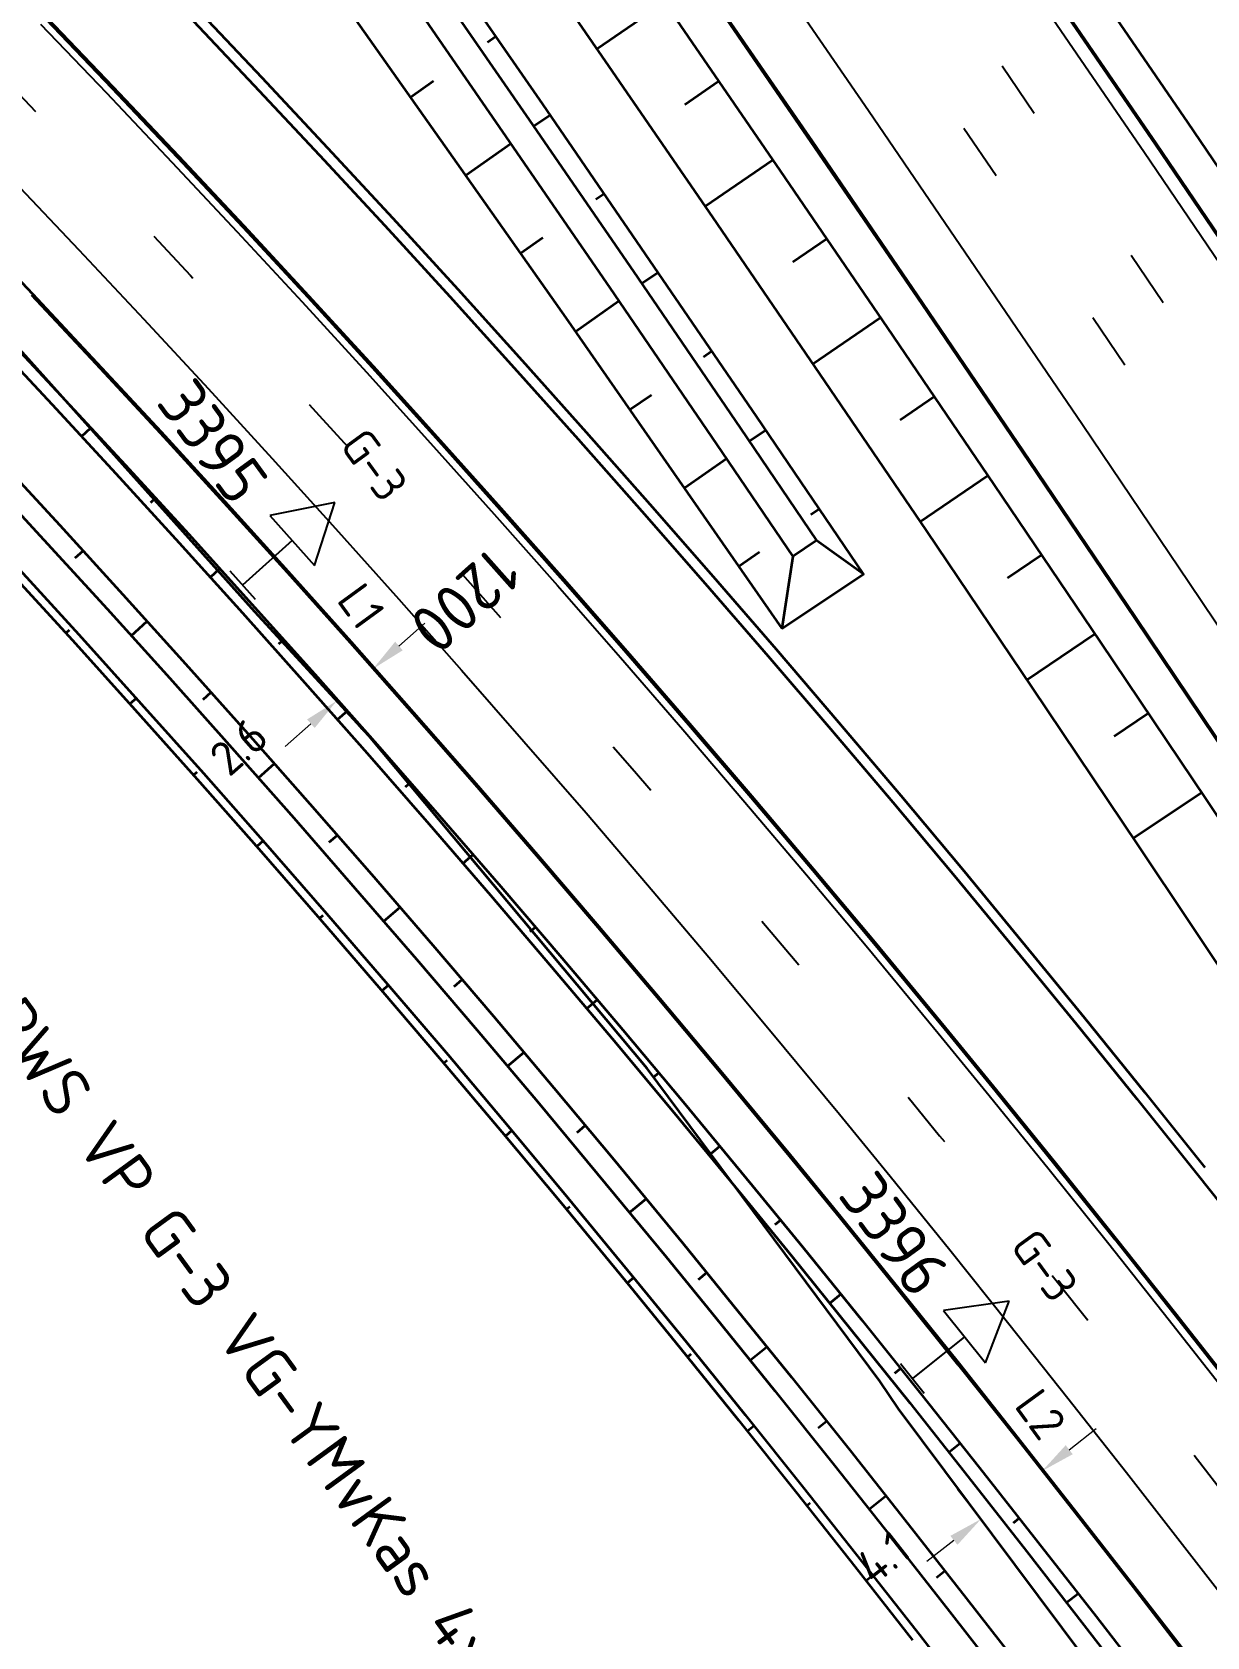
# Model space of a CAD drawing. Header units: metres. Extents: x 134219 to 139080, y 438661 to 444352.
# Drawn here: x 135524.3 to 135585.9, y 442840.6 to 442924.6 of the extents above; entities that cross this region are included whole.
import ezdxf
from ezdxf.enums import TextEntityAlignment as Align

# ---------------------------------------------------------------- set-up
doc = ezdxf.new("R2010")
doc.units = ezdxf.units.M
doc.linetypes.add('13strp', pattern=[4, 1, -3])
doc.linetypes.add('39strp', pattern=[12, 3, -9])
doc.layers.get('DEFPOINTS').update_dxf_attribs({"color": 193})
for name, color, linetype, lineweight in [('N-WE-KL-ET_LS_OV_ARMATUUR-S', 7, 'Continuous', 25), ('N-WE-KL-ET_LS_OV_ARMATUUR-T18', 1, 'Continuous', 25), ('N-WE-KL-ET_LS_OV_KABEL-G', 10, 'KL-LS-OV-N', 35), ('N-WE-KL-ET_LS_OV_KABEL-M', 7, 'Continuous', 18), ('N-WE-KL-ET_LS_OV_KABEL-T25', 7, 'Continuous', 25), ('Utd-geleiderail-nw', 8, 'glm a2ee v014$0$f2m40080', 35), ('Utd-ondergr-nw', 8, '13strp', 35)]:
    doc.layers.add(name, color=color, linetype=linetype, lineweight=lineweight)
doc.layers.add('N-WE-KL-ET_LS_OV_ARMATUUR-T25', color=2, linetype='Continuous')
doc.layers.add('Utd-weg-nw', color=8, linetype='Continuous')
doc.styles.add('alm a2ee v011$0$Iso-rtw', font='NLCS-ISO.ttf')
doc.styles.add('ISO18', font='NLCS-ISO.ttf')
doc.styles.add('ISO25', font='NLCS-ISO.ttf')
doc.styles.add('NLCS_18', font='NLCS-ISO.ttf', dxfattribs={"height": 1.8})
doc.styles.add('NLCS_25', font='NLCS-ISO.ttf', dxfattribs={"height": 2.5})
doc.linetypes.add('glm a2ee v014$0$f2m40080', pattern='A,2,-1,[160,RTW.shx,S=0.5,R=0,X=0,Y=0],-1', length=4)
doc.linetypes.add('KL-LS-OV-N', pattern='A,4,-1,[103,NLCS.SHX,S=0.75,R=0,X=0,Y=0],-1,4,-1.5,["0V",Standard,S=1,R=0,X=0,Y=-0.5],-3', length=14.5)
doc.dimstyles.new('NLCS_t18_pijl_Dimension_l3_h1', dxfattribs={"dimtxt": 1.8, "dimasz": 1.8, "dimexe": 2, "dimexo": 2, "dimgap": 0.7, "dimtad": 1, "dimdec": 1, "dimzin": 0, "dimdsep": 46, "dimtxsty": 'NLCS_18', "dimcen": 2.5, "dimdle": 2, "dimclrd": 256, "dimclre": 256, "dimclrt": 256, "dimadec": 1, "dimazin": 0, "dimtfac": 1, "dimtdec": 1, "dimtofl": 0, "dimtmove": 1, "dimatfit": 0, "dimfxl": 0, "dimtolj": 1, "dimtzin": 0, "dimlwd": 18, "dimlwe": 18, "dimarcsym": 0})

# ---------------------------------------------------------------- blocks, each defined once
blk = doc.blocks.new('SKL-ET_OV_ARMATUUR_HD_NATRIUM_1x250W-SO (3)')
for p, q in [((6.493, 0), (3.493, 1.757)), ((3.493, -1.757), (6.493, 0))]:
    blk.add_line(p, q)
for points in [[(3.493, 1.757), (3.493, -1.757)], [(0, 1), (0, -1)], [(3.493, 0), (0, 0)]]:
    blk.add_lwpolyline(points)
at = {"layer": 'N-WE-KL-ET_LS_OV_ARMATUUR-T18', "style": 'ISO18', "flags": 1}
for tag, p in [('TYPE_ARMATUUR', (3.075, -6.821)), ('VERMOGEN_LAMP', (3.075, -10.606)), ('SPIEGELSTAND', (3.075, -14.39)), ('HOOGTE_LICHTMAST', (3.075, -18.175)), ('UITLEGGERHOEK', (3.075, -21.959)), ('TYPE_LICHTMAST', (3.075, -25.744)), ('BOTSVRIENDELIJK', (3.075, -29.528)), ('POSITIE_LICHTMAST', (3.075, -33.313)), ('KABELAANSLUITNG', (3.075, -37.097)), ('VOEDINGSPUNT', (3.075, -44.666))]:
    blk.add_attdef(tag, p, '', height=1.8, dxfattribs=at)
at = {"layer": 'N-WE-KL-ET_LS_OV_ARMATUUR-T18', "style": 'ISO18'}
for tag, p in [('FASE-AANSLUITING_1', (3.075, -40.882)), ('GROEPSNUMMER', (3.075, -48.451))]:
    blk.add_attdef(tag, p, '', height=1.8, dxfattribs=at)
at = {"layer": 'N-WE-KL-ET_LS_OV_ARMATUUR-T25', "style": 'ISO25'}
for tag, p in [('MASTNUMMER', (3.075, 7.391)), ('TYPE_SYMBOOL', (3.075, 3.606))]:
    blk.add_attdef(tag, p, '', height=2.5, dxfattribs=at)
blk = doc.blocks.new('*D490')
at = {"layer": 'DEFPOINTS', "color": 0, "transparency": 16777216}
for p in [(135542.17, 442891.288), (135540.255, 442889.599), (135540.255, 442889.599)]:
    blk.add_point(p, dxfattribs=at)
at = {"layer": 'N-WE-KL-ET_LS_OV_KABEL-M', "linetype": 'Continuous', "lineweight": 18, "transparency": 16777216}
for p, q in [((135543.52, 442892.478), (135544.87, 442893.669)), ((135538.905, 442888.408), (135537.555, 442887.218))]:
    blk.add_line(p, q, dxfattribs=at)
at = {"layer": 'N-WE-KL-ET_LS_OV_KABEL-M', "lineweight": 18, "transparency": 16777216}
for p, q in [((135542.17, 442891.288), (135543.493, 442889.788)), ((135540.255, 442889.599), (135541.578, 442888.099))]:
    blk.add_line(p, q, dxfattribs=at)
at = {"layer": 'N-WE-KL-ET_LS_OV_KABEL-M', "transparency": 16777216}
for points in [[(135543.322, 442892.703), (135543.719, 442892.253), (135542.17, 442891.288)], [(135538.707, 442888.633), (135539.104, 442888.183), (135540.255, 442889.599)]]:
    blk.add_solid(points, dxfattribs=at)
at = {"layer": 'N-WE-KL-ET_LS_OV_KABEL-M', "transparency": 16777216, "insert": (135535.126, 442887.209), "char_height": 1.8, "attachment_point": 5, "rotation": 41.40739, "style": 'NLCS_18'}
blk.add_mtext('\\A1;2.6', dxfattribs=at)
blk = doc.blocks.new('*D491')
at = {"layer": 'DEFPOINTS', "color": 0, "transparency": 16777216}
for p in [(135577.234, 442849.258), (135574.022, 442846.734), (135574.022, 442846.734)]:
    blk.add_point(p, dxfattribs=at)
at = {"layer": 'N-WE-KL-ET_LS_OV_KABEL-M', "linetype": 'Continuous', "lineweight": 18, "transparency": 16777216}
for p, q in [((135578.649, 442850.371), (135580.064, 442851.483)), ((135572.607, 442845.622), (135571.191, 442844.509))]:
    blk.add_line(p, q, dxfattribs=at)
at = {"layer": 'N-WE-KL-ET_LS_OV_KABEL-M', "lineweight": 18, "transparency": 16777216}
for p, q in [((135577.234, 442849.258), (135575.998, 442850.831)), ((135574.022, 442846.734), (135572.786, 442848.306))]:
    blk.add_line(p, q, dxfattribs=at)
at = {"layer": 'N-WE-KL-ET_LS_OV_KABEL-M', "transparency": 16777216}
for points in [[(135578.463, 442850.606), (135578.834, 442850.135), (135577.234, 442849.258)], [(135572.421, 442845.857), (135572.792, 442845.386), (135574.022, 442846.734)]]:
    blk.add_solid(points, dxfattribs=at)
at = {"layer": 'N-WE-KL-ET_LS_OV_KABEL-M', "transparency": 16777216, "insert": (135568.89, 442844.735), "char_height": 1.8, "attachment_point": 5, "rotation": 38.16567, "style": 'NLCS_18'}
blk.add_mtext('\\A1;4.1', dxfattribs=at)

msp = doc.modelspace()

# ---------------------------------------------------------------- linework, layer by layer
at = {"layer": 'N-WE-KL-ET_LS_OV_KABEL-G', "flags": 128}
msp.add_lwpolyline([(135920.157, 442341.164), (135919.194, 442340.329), (135890.909, 442385.27), (135864.109, 442426.729), (135835.316, 442471.352), (135806.934, 442516.016), (135778.886, 442560.215), (135749.465, 442604.311), (135688.973, 442692.846), (135658.234, 442735.004), (135645.163, 442753.132), (135616.198, 442790.312), (135569.704, 442852.51), (135568.725, 442853.962), (135568.716, 442853.961), (135556.529, 442870.335), (135541.937, 442887.769), (135535.962, 442894.272), (135510.855, 442922.282), (135499.678, 442932.516), (135460.259, 442969.032), (135441.803, 442984.21), (135434.997, 442989.225), (135424.998, 442995.685), (135418.788, 442999.033), (135417.786, 442999.509), (135418.176, 442999.508), (135411.424, 443000.81), (135410.522, 442999.013), (135409.699, 442997.386), (135406.459, 442999.389), (135411.355, 443008.29), (135374.572, 443035.916), (135373.932, 443035.524), (135373.15, 443035.541)], dxfattribs=at)
at = {"layer": 'Utd-geleiderail-nw', "linetype": 'Continuous', "flags": 128}
msp.add_lwpolyline([(135579.222, 442928.136), (135584.859, 442919.885), (135590.475, 442911.621), (135596.071, 442903.342), (135601.646, 442895.05), (135607.2, 442886.743), (135612.733, 442878.423), (135618.246, 442870.089), (135623.737, 442861.741), (135629.208, 442853.38), (135634.658, 442845.005), (135640.087, 442836.616), (135645.495, 442828.213), (135650.882, 442819.798), (135651.782, 442818.383), (135656.248, 442811.368), (135661.593, 442802.926), (135666.916, 442794.47), (135672.219, 442786.001), (135677.468, 442777.57), (135677.5, 442777.518), (135682.775, 442769.022), (135688.05, 442760.527)], dxfattribs=at)
at = {"layer": 'Utd-ondergr-nw', "linetype": 'Continuous', "flags": 128}
for points in [[(135499.555, 442993.839), (135501.878, 442990.62), (135502.458, 442989.815), (135505.356, 442985.787), (135511.138, 442977.721), (135516.899, 442969.641), (135522.64, 442961.546), (135528.36, 442953.437), (135534.061, 442945.314), (135539.741, 442937.176), (135545.401, 442929.024), (135551.04, 442920.859), (135556.659, 442912.679), (135562.257, 442904.485), (135567.835, 442896.277)], [(135498.718, 442993.234), (135501.04, 442990.016), (135501.62, 442989.211), (135504.518, 442985.185), (135510.298, 442977.121), (135516.057, 442969.043), (135521.797, 442960.95), (135527.516, 442952.843), (135533.215, 442944.722), (135538.893, 442936.586), (135544.552, 442928.437), (135550.189, 442920.273), (135555.807, 442912.095), (135561.404, 442903.903), (135565.407, 442898.007)], [(135497.502, 442992.356), (135499.824, 442989.139), (135500.403, 442988.334), (135503.3, 442984.309), (135509.077, 442976.249), (135514.835, 442968.173), (135520.572, 442960.084), (135526.289, 442951.98), (135531.986, 442943.862), (135537.662, 442935.729), (135543.318, 442927.583), (135548.954, 442919.422), (135554.569, 442911.247), (135560.164, 442903.058), (135564.16, 442897.173)], [(135495.813, 442991.136), (135498.107, 442987.901), (135498.68, 442987.093), (135501.541, 442983.045), (135507.247, 442974.94), (135512.932, 442966.82), (135518.595, 442958.686), (135524.192, 442950.504), (135529.758, 442942.303), (135535.272, 442934.066), (135540.834, 442925.863), (135546.563, 442917.775), (135552.265, 442909.668), (135557.935, 442901.539), (135563.592, 442893.401)], [(135548.689, 442931.302), (135554.334, 442923.127), (135559.959, 442914.939), (135565.563, 442906.737), (135571.146, 442898.521), (135576.709, 442890.291), (135582.251, 442882.047), (135587.773, 442873.789), (135593.274, 442865.517), (135598.754, 442857.232), (135604.214, 442848.933), (135609.653, 442840.62), (135613.427, 442834.82)], [(135577.531, 442926.977), (135583.165, 442918.731), (135588.778, 442910.471), (135594.371, 442902.196), (135599.943, 442893.908), (135605.494, 442885.606), (135611.025, 442877.29), (135616.534, 442868.96), (135622.023, 442860.617), (135625.556, 442855.217)], [(135577.588, 442927.017), (135583.222, 442918.77), (135588.836, 442910.51), (135594.429, 442902.236), (135600.001, 442893.947), (135605.552, 442885.645), (135611.083, 442877.329), (135616.593, 442868.999), (135622.082, 442860.655), (135625.594, 442855.288)], [(135553.898, 442923.759), (135557.439, 442926.199)], [(135559.671, 442926.803), (135565.304, 442918.602), (135570.918, 442910.386), (135576.51, 442902.156), (135582.082, 442893.913), (135587.634, 442885.655), (135593.164, 442877.384), (135598.674, 442869.099), (135604.164, 442860.8), (135609.632, 442852.487), (135615.08, 442844.161), (135617.27, 442840.795)], [(135559.728, 442926.843), (135565.362, 442918.641), (135570.975, 442910.425), (135576.568, 442902.196), (135582.14, 442893.952), (135587.692, 442885.694), (135593.223, 442877.423), (135598.733, 442869.137), (135604.222, 442860.838), (135609.691, 442852.526), (135615.138, 442844.199), (135617.311, 442840.861)], [(135525.016, 442925.341), (135528.477, 442921.728), (135531.917, 442918.096), (135535.337, 442914.445), (135538.737, 442910.775), (135542.117, 442907.087), (135545.475, 442903.379), (135548.814, 442899.653), (135552.131, 442895.908), (135555.428, 442892.145), (135558.703, 442888.364), (135561.958, 442884.564), (135565.191, 442880.747), (135568.403, 442876.912), (135572.094, 442872.451), (135574.764, 442869.188), (135577.912, 442865.3), (135581.041, 442861.397), (135584.151, 442857.479), (135587.244, 442853.548), (135590.32, 442849.603), (135593.38, 442845.647), (135596.426, 442841.679), (135599.458, 442837.702)], [(135525.067, 442925.39), (135528.528, 442921.777), (135531.968, 442918.144), (135535.389, 442914.493), (135538.789, 442910.823), (135542.168, 442907.134), (135545.527, 442903.426), (135548.866, 442899.699), (135552.184, 442895.954), (135555.48, 442892.191), (135558.756, 442888.41), (135562.011, 442884.61), (135565.245, 442880.792), (135568.457, 442876.956), (135572.148, 442872.495), (135574.818, 442869.232), (135577.967, 442865.344), (135581.096, 442861.441), (135584.206, 442857.523), (135587.299, 442853.591), (135590.375, 442849.646), (135593.435, 442845.689), (135596.481, 442841.722), (135599.514, 442837.744)], [(135532.459, 442925.522), (135535.921, 442921.868), (135539.362, 442918.194), (135542.782, 442914.502), (135546.182, 442910.79), (135549.562, 442907.06), (135552.92, 442903.311), (135556.258, 442899.544), (135559.575, 442895.758), (135562.87, 442891.953), (135566.145, 442888.131), (135569.398, 442884.29), (135572.63, 442880.431), (135576.343, 442875.943), (135579.028, 442872.661), (135582.195, 442868.751), (135585.341, 442864.827), (135588.467, 442860.889), (135591.574, 442856.939), (135594.664, 442852.977), (135597.737, 442849.004), (135600.794, 442845.021), (135603.837, 442841.029), (135606.867, 442837.029)], [(135532.873, 442925.916), (135536.335, 442922.258), (135539.777, 442918.581), (135543.198, 442914.885), (135546.598, 442911.169), (135549.978, 442907.435), (135553.337, 442903.682), (135556.675, 442899.911), (135559.992, 442896.121), (135563.288, 442892.313), (135566.563, 442888.487), (135569.816, 442884.642), (135573.048, 442880.78), (135576.761, 442876.287), (135579.447, 442873.001), (135582.613, 442869.088), (135585.759, 442865.161)], [(135557.875, 442925.567), (135563.506, 442917.369), (135569.116, 442909.158), (135574.706, 442900.933), (135580.275, 442892.694), (135585.823, 442884.441), (135591.351, 442876.174), (135596.858, 442867.894), (135602.344, 442859.599), (135607.809, 442851.291), (135613.254, 442842.97), (135615.991, 442838.763)], [(135548.163, 442924.116), (135548.588, 442924.409)], [(135545.336, 442922.063), (135544.131, 442921.209)], [(135558.503, 442920.856), (135560.274, 442922.074)], [(135550.577, 442919.708), (135551.428, 442920.294)], [(135549.384, 442918.796), (135547.019, 442917.127)], [(135559.562, 442915.517), (135563.109, 442917.948)], [(135553.833, 442915.88), (135554.259, 442916.172)], [(135520.91, 442914.521), (135524.311, 442910.931), (135527.691, 442907.322), (135531.052, 442903.695), (135534.392, 442900.049), (135537.712, 442896.384), (135541.011, 442892.702), (135544.29, 442889), (135547.548, 442885.281), (135550.786, 442881.544), (135554.003, 442877.788), (135557.198, 442874.015), (135560.373, 442870.224), (135564.021, 442865.815), (135566.66, 442862.589), (135569.775, 442858.744), (135572.872, 442854.881), (135575.952, 442851.001), (135579.016, 442847.105), (135582.066, 442843.194), (135585.102, 442839.269)], [(135551.057, 442913.854), (135549.895, 442913.037)], [(135564.159, 442912.603), (135565.934, 442913.816)], [(135556.236, 442911.467), (135557.088, 442912.05)], [(135524.26, 442910.883), (135527.64, 442907.275), (135531, 442903.648), (135534.34, 442900.002), (135537.66, 442896.338), (135540.959, 442892.655), (135544.237, 442888.954), (135547.495, 442885.235), (135550.733, 442881.498), (135553.949, 442877.743), (135557.145, 442873.97), (135560.32, 442870.179), (135563.967, 442865.771), (135566.606, 442862.545), (135569.72, 442858.7), (135572.817, 442854.837), (135575.897, 442850.957), (135578.961, 442847.062), (135582.011, 442843.151), (135585.047, 442839.226)], [(135555.051, 442910.542), (135552.769, 442908.946)], [(135565.204, 442907.261), (135568.757, 442909.683)], [(135521.98, 442908.736), (135525.344, 442905.136), (135528.687, 442901.517), (135532.01, 442897.879), (135535.313, 442894.223), (135538.595, 442890.549), (135541.857, 442886.857), (135545.098, 442883.147), (135548.319, 442879.418), (135551.518, 442875.672), (135554.697, 442871.909), (135557.855, 442868.127), (135561.484, 442863.73), (135564.109, 442860.512), (135567.207, 442856.675), (135570.289, 442852.82), (135573.354, 442848.948), (135576.404, 442845.059), (135579.44, 442841.155), (135582.463, 442837.235)], [(135522.455, 442909.183), (135525.825, 442905.584), (135529.176, 442901.967), (135532.507, 442898.332), (135535.817, 442894.678), (135539.107, 442891.005), (135542.376, 442887.315), (135545.625, 442883.606), (135548.854, 442879.879), (135552.061, 442876.135), (135555.248, 442872.372), (135558.414, 442868.592), (135562.051, 442864.196), (135564.683, 442860.979), (135567.789, 442857.144), (135570.878, 442853.291), (135573.951, 442849.42), (135577.009, 442845.533), (135580.052, 442841.63), (135583.082, 442837.712)], [(135559.482, 442907.63), (135559.909, 442907.922)], [(135556.752, 442905.627), (135555.629, 442904.845)], [(135569.794, 442904.336), (135571.572, 442905.544)], [(135526.892, 442903.459), (135527.378, 442903.908)], [(135561.874, 442903.211), (135562.728, 442903.792)], [(135522.417, 442902.409), (135525.745, 442898.806), (135529.053, 442895.185), (135532.341, 442891.546), (135535.608, 442887.888), (135538.855, 442884.213), (135542.082, 442880.519), (135545.288, 442876.808), (135548.473, 442873.079), (135551.638, 442869.332), (135554.782, 442865.568), (135558.393, 442861.19), (135561.007, 442857.986), (135564.093, 442854.166), (135567.162, 442850.326), (135570.215, 442846.468), (135573.255, 442842.593), (135576.281, 442838.701)], [(135560.694, 442902.278), (135558.488, 442900.743)], [(135521.594, 442901.642), (135524.918, 442898.044), (135528.221, 442894.428), (135531.505, 442890.793), (135534.768, 442887.14), (135538.011, 442883.469), (135541.234, 442879.78), (135544.436, 442876.074), (135547.617, 442872.349), (135550.778, 442868.607), (135553.917, 442864.848), (135557.524, 442860.475), (135560.135, 442857.275), (135563.217, 442853.46), (135566.282, 442849.625), (135569.333, 442845.771), (135572.369, 442841.9), (135575.392, 442838.011)], [(135570.826, 442898.991), (135574.385, 442901.404)], [(135530.522, 442900.003), (135530.769, 442900.229)], [(135565.111, 442899.366), (135565.538, 442899.657)], [(135563.592, 442893.401), (135567.86, 442896.24), (135565.407, 442898.007), (135564.16, 442897.173), (135563.592, 442893.401)], [(135523.447, 442896.689), (135526.743, 442893.081), (135530.019, 442889.454), (135533.275, 442885.81), (135536.511, 442882.147), (135539.726, 442878.467), (135542.92, 442874.768), (135546.094, 442871.052), (135549.248, 442867.319), (135552.38, 442863.568), (135555.979, 442859.205), (135558.584, 442856.013), (135561.659, 442852.205), (135564.719, 442848.377), (135567.763, 442844.531), (135570.794, 442840.666), (135573.813, 442836.785)], [(135526.549, 442897.092), (135526.964, 442897.472)], [(135562.424, 442897.389), (135561.342, 442896.637)], [(135575.409, 442896.054), (135577.19, 442897.258)], [(135523.116, 442896.384), (135526.41, 442892.778), (135529.685, 442889.153), (135532.939, 442885.51), (135536.173, 442881.85), (135539.386, 442878.171), (135542.58, 442874.475), (135545.752, 442870.76), (135548.904, 442867.029), (135552.035, 442863.28), (135555.632, 442858.92), (135558.235, 442855.728), (135561.309, 442851.923), (135564.367, 442848.097), (135567.41, 442844.252), (135570.44, 442840.389)], [(135533.638, 442896.077), (135534.139, 442896.53)], [(135526.237, 442893.303), (135526.07, 442893.152)], [(135529.494, 442893.019), (135530.329, 442893.773)], [(135537.234, 442892.585), (135537.488, 442892.812)], [(135576.427, 442890.707), (135579.993, 442893.111)], [(135533.253, 442889.681), (135533.672, 442890.056)], [(135529.759, 442889.744), (135529.424, 442889.443)], [(135540.3, 442888.62), (135540.816, 442889.076)], [(135581.002, 442887.758), (135582.786, 442888.958)], [(135532.925, 442885.865), (135532.757, 442885.716)], [(135536.152, 442885.574), (135536.995, 442886.319)], [(135543.861, 442885.092), (135544.123, 442885.321)], [(135582.008, 442882.409), (135585.579, 442884.804)], [(135539.872, 442882.194), (135540.296, 442882.564)], [(135536.406, 442882.266), (135536.068, 442881.969)], [(135546.877, 442881.087), (135547.409, 442881.547)], [(135539.528, 442878.352), (135539.358, 442878.204)], [(135542.724, 442878.055), (135543.576, 442878.79)], [(135550.404, 442877.524), (135550.674, 442877.754)], [(135546.406, 442874.632), (135546.834, 442874.998)], [(135542.967, 442874.713), (135542.626, 442874.42)], [(135553.369, 442873.481), (135553.917, 442873.944)], [(135546.044, 442870.764), (135545.873, 442870.618)], [(135549.212, 442870.461), (135550.071, 442871.187)], [(135556.861, 442869.883), (135557.139, 442870.115)], [(135552.855, 442866.997), (135553.286, 442867.358)], [(135549.443, 442867.086), (135549.098, 442866.797)], [(135559.774, 442865.802), (135560.338, 442866.267)], [(135552.475, 442863.102), (135552.302, 442862.958)], [(135555.611, 442862.794), (135556.479, 442863.51)], [(135563.232, 442862.17), (135563.518, 442862.403)], [(135555.831, 442859.386), (135555.483, 442859.101)], [(135559.217, 442859.291), (135559.653, 442859.646)], [(135566.095, 442858.053), (135566.675, 442858.52)], [(135561.927, 442855.057), (135562.802, 442855.763)], [(135558.818, 442855.368), (135558.643, 442855.226)], [(135569.517, 442854.387), (135569.811, 442854.622)], [(135562.132, 442851.615), (135561.781, 442851.334)], [(135565.493, 442851.513), (135565.932, 442851.864)], [(135572.333, 442850.238), (135572.929, 442850.708)], [(135568.161, 442847.252), (135569.043, 442847.949)], [(135565.076, 442847.566), (135564.9, 442847.426)], [(135575.726, 442846.544), (135576.028, 442846.78)], [(135568.354, 442843.781), (135568, 442843.503)], [(135571.693, 442843.674), (135572.135, 442844.02)], [(135578.499, 442842.365), (135579.11, 442842.839)]]:
    msp.add_lwpolyline(points, dxfattribs=at)
at = {"layer": 'Utd-weg-nw', "linetype": '39strp', "flags": 128}
for points in [[(135448.377, 443097.743), (135451.098, 443094.197), (135457.15, 443086.266), (135463.183, 443078.32), (135469.196, 443070.359), (135475.188, 443062.383), (135481.161, 443054.393), (135487.114, 443046.387), (135493.047, 443038.366), (135498.96, 443030.331), (135504.853, 443022.281), (135510.725, 443014.216), (135516.577, 443006.137), (135518.913, 443002.901), (135519.496, 443002.091), (135522.41, 442998.043), (135528.222, 442989.934), (135534.013, 442981.811), (135539.784, 442973.673), (135545.535, 442965.521), (135551.266, 442957.355), (135556.976, 442949.174), (135562.666, 442940.979), (135568.335, 442932.77), (135573.983, 442924.547), (135579.611, 442916.31), (135585.219, 442908.058), (135590.805, 442899.793), (135596.371, 442891.514), (135601.917, 442883.22), (135607.441, 442874.913), (135612.945, 442866.593), (135618.428, 442858.258), (135623.89, 442849.91), (135629.331, 442841.548), (135634.752, 442833.172), (135640.151, 442824.783), (135645.529, 442816.381), (135650.887, 442807.965), (135656.223, 442799.536), (135661.538, 442791.093), (135666.832, 442782.638), (135672.072, 442774.222), (135672.105, 442774.168), (135677.38, 442765.673), (135682.655, 442757.177), (135687.93, 442748.682), (135693.205, 442740.186), (135698.48, 442731.69), (135703.755, 442723.195), (135709.03, 442714.699), (135714.305, 442706.204), (135719.58, 442697.708), (135724.855, 442689.213), (135730.13, 442680.717), (135735.405, 442672.221), (135740.68, 442663.726), (135745.955, 442655.23), (135751.229, 442646.735), (135756.504, 442638.239), (135761.779, 442629.743), (135767.054, 442621.248), (135772.329, 442612.752), (135777.604, 442604.257), (135782.879, 442595.761), (135788.154, 442587.265), (135793.429, 442578.77), (135798.704, 442570.274), (135803.979, 442561.779), (135809.254, 442553.283), (135814.529, 442544.787), (135819.804, 442536.292), (135825.079, 442527.796), (135830.353, 442519.301), (135835.628, 442510.805), (135840.903, 442502.31), (135846.178, 442493.814), (135851.453, 442485.318), (135855.13, 442479.397)], [(135446.436, 443094.523), (135448.318, 443092.07), (135454.365, 443084.146), (135460.393, 443076.207), (135466.4, 443068.253), (135472.388, 443060.284), (135478.355, 443052.301), (135484.303, 443044.302), (135490.231, 443036.289), (135496.138, 443028.26), (135502.026, 443020.217), (135507.893, 443012.159), (135513.74, 443004.087), (135516.074, 443000.854), (135516.656, 443000.045), (135519.567, 442996), (135525.374, 442987.899), (135531.161, 442979.783), (135536.927, 442971.652), (135542.673, 442963.507), (135548.398, 442955.348), (135554.103, 442947.175), (135559.788, 442938.987), (135565.452, 442930.785), (135571.096, 442922.569), (135576.719, 442914.339), (135582.321, 442906.095), (135587.903, 442897.837), (135593.464, 442889.565), (135599.005, 442881.279), (135604.524, 442872.979), (135610.023, 442864.665), (135615.502, 442856.338), (135620.959, 442847.997), (135621.287, 442847.494)], [(135405.092, 443025.194), (135406.213, 443024.361), (135410.595, 443021.071), (135414.183, 443018.357), (135418.15, 443015.335), (135422.105, 443012.297), (135426.046, 443009.243), (135429.972, 443006.172), (135433.882, 443003.082), (135437.776, 442999.973), (135440.178, 442998.038), (135445.512, 442993.693), (135449.353, 442990.52), (135453.177, 442987.327), (135456.983, 442984.112), (135460.771, 442980.876), (135464.541, 442977.62), (135468.293, 442974.342), (135472.027, 442971.044), (135475.742, 442967.724), (135479.439, 442964.385), (135483.117, 442961.024), (135486.776, 442957.644), (135490.417, 442954.243), (135494.038, 442950.822), (135496.552, 442948.425), (135497.641, 442947.381), (135501.224, 442943.92), (135501.565, 442943.589), (135504.788, 442940.439), (135508.333, 442936.938), (135511.858, 442933.418), (135515.364, 442929.878), (135518.85, 442926.318), (135522.316, 442922.74), (135525.762, 442919.142), (135529.188, 442915.525), (135532.594, 442911.889), (135535.979, 442908.235), (135539.345, 442904.561), (135542.689, 442900.869), (135546.014, 442897.158), (135549.317, 442893.429), (135552.6, 442889.682), (135555.862, 442885.916), (135559.103, 442882.133), (135562.323, 442878.331), (135565.522, 442874.512), (135569.197, 442870.07), (135571.856, 442866.82), (135574.992, 442862.948), (135578.11, 442859.059), (135581.209, 442855.155), (135584.291, 442851.236), (135587.358, 442847.303), (135590.409, 442843.358), (135593.447, 442839.401), (135596.472, 442835.433), (135599.485, 442831.455), (135602.487, 442827.467), (135605.437, 442823.529)]]:
    msp.add_lwpolyline(points, dxfattribs=at)
at = {"layer": 'Utd-weg-nw', "linetype": 'Continuous', "flags": 128}
for points in [[(135562.487, 442928.743), (135568.126, 442920.534), (135573.744, 442912.312), (135579.341, 442904.075), (135584.918, 442895.824), (135590.474, 442887.56), (135596.01, 442879.281), (135601.524, 442870.989), (135607.018, 442862.683), (135612.492, 442854.363), (135617.944, 442846.03), (135619.246, 442844.029)], [(135576.953, 442926.582), (135582.586, 442918.337), (135588.199, 442910.078), (135593.79, 442901.805), (135599.361, 442893.518), (135604.912, 442885.218), (135610.441, 442876.903), (135615.95, 442868.575), (135621.438, 442860.233), (135625.182, 442854.511)], [(135524.728, 442925.064), (135528.187, 442921.453), (135531.626, 442917.822), (135535.045, 442914.173), (135538.443, 442910.504), (135541.821, 442906.817), (135545.178, 442903.111), (135548.515, 442899.387), (135551.831, 442895.644), (135555.126, 442891.882), (135558.4, 442888.103), (135561.653, 442884.305), (135564.885, 442880.489), (135568.096, 442876.656), (135571.785, 442872.197), (135574.453, 442868.935), (135577.601, 442865.049), (135580.728, 442861.148), (135583.838, 442857.231), (135586.929, 442853.301), (135590.004, 442849.358), (135593.063, 442845.403), (135596.108, 442841.436), (135599.139, 442837.46)], [(135523.336, 442916.832), (135526.749, 442913.228), (135530.142, 442909.606), (135533.515, 442905.965), (135536.868, 442902.305), (135540.2, 442898.627), (135543.512, 442894.93), (135546.804, 442891.215), (135550.074, 442887.481), (135553.324, 442883.73), (135556.553, 442879.961), (135559.761, 442876.173), (135562.948, 442872.368), (135566.609, 442867.943), (135569.258, 442864.705), (135572.384, 442860.846), (135575.491, 442856.97), (135578.58, 442853.078), (135581.654, 442849.17), (135584.712, 442845.249), (135587.756, 442841.313), (135590.786, 442837.366)]]:
    msp.add_lwpolyline(points, dxfattribs=at)

# ---------------------------------------------------------------- block references
at = {"layer": 'N-WE-KL-ET_LS_OV_ARMATUUR-S'}
ref = msp.add_blockref('SKL-ET_OV_ARMATUUR_HD_NATRIUM_1x250W-SO (3)', (135535.319, 442895.668, 1.141), dxfattribs=dict(at, rotation=41.85635184507493))
ref.add_attrib('MASTNUMMER', '3395', (135530.739, 442905.225, 1.141), dxfattribs={"layer": 'N-WE-KL-ET_LS_OV_ARMATUUR-T25', "height": 2.5, "rotation": 306.066, "style": 'ISO25'})
ref.add_attrib('FASE-AANSLUITING_1', 'L1', (135540.204, 442894.88, 1.141), dxfattribs={"layer": 'N-WE-KL-ET_LS_OV_ARMATUUR-T18', "height": 1.8, "rotation": 306.066, "style": 'ISO18'})
ref.add_attrib('GROEPSNUMMER', 'G-3', (135540.373, 442902.981, 1.141), dxfattribs={"layer": 'N-WE-KL-ET_LS_OV_ARMATUUR-T18', "height": 1.8, "rotation": 306.066, "style": 'ISO18'})
ref = msp.add_blockref('SKL-ET_OV_ARMATUUR_HD_NATRIUM_1x250W-SO (3)', (135570.427, 442854.108, 1.261), dxfattribs=dict(at, rotation=38.59417198806501))
ref.add_attrib('MASTNUMMER', '3396', (135566.466, 442863.703, 1.261), dxfattribs={"layer": 'N-WE-KL-ET_LS_OV_ARMATUUR-T25', "height": 2.5, "rotation": 306.066, "style": 'ISO25'})
ref.add_attrib('FASE-AANSLUITING_1', 'L2', (135575.714, 442852.671, 1.261), dxfattribs={"layer": 'N-WE-KL-ET_LS_OV_ARMATUUR-T18', "height": 1.8, "rotation": 306.066, "style": 'ISO18'})
ref.add_attrib('GROEPSNUMMER', 'G-3', (135575.505, 442861.039, 1.261), dxfattribs={"layer": 'N-WE-KL-ET_LS_OV_ARMATUUR-T18', "height": 1.8, "rotation": 306.066, "style": 'ISO18'})

# ---------------------------------------------------------------- texts
at = {"layer": 'N-WE-KL-ET_LS_OV_KABEL-T25', "style": 'NLCS_25'}
for s, p in [('RWS VP G-3 VG-YMvKas 4x16mm² (OV)', (135557.311, 442826.212)), ('RWS VP G-3 VO-YMvKas 4x6mm² (OV)', (135555.413, 442794.366))]:
    msp.add_text(s, height=2.5, rotation=306.066, dxfattribs=at).set_placement(p, align=Align.MIDDLE_RIGHT)
at = {"layer": 'Utd-ondergr-nw', "color": 7, "style": 'alm a2ee v011$0$Iso-rtw'}
msp.add_text('1200', height=2.5, rotation=221.66634, dxfattribs=at).set_placement((135548.431, 442897.826))

# ---------------------------------------------------------------- dimensions: what is measured, and where the dimension line sits
at = {"layer": 'N-WE-KL-ET_LS_OV_KABEL-M'}
for base, p1, p2, angle, picture, middle in [((135540.255, 442889.599), (135542.17, 442891.288), (135540.255, 442889.599), 221.40739, '*D490', (135536.184, 442886.009)), ((135574.022, 442846.734), (135577.234, 442849.258), (135574.022, 442846.734), 218.16567, '*D491', (135569.878, 442843.477))]:
    dim = msp.add_linear_dim(base=base, p1=p1, p2=p2, angle=angle, dimstyle='NLCS_t18_pijl_Dimension_l3_h1', dxfattribs=at)
    dim.commit()
    dim.dimension.update_dxf_attribs({"geometry": picture, "text_midpoint": middle, "dimtype": 161})

doc.saveas('drawing.dxf')
